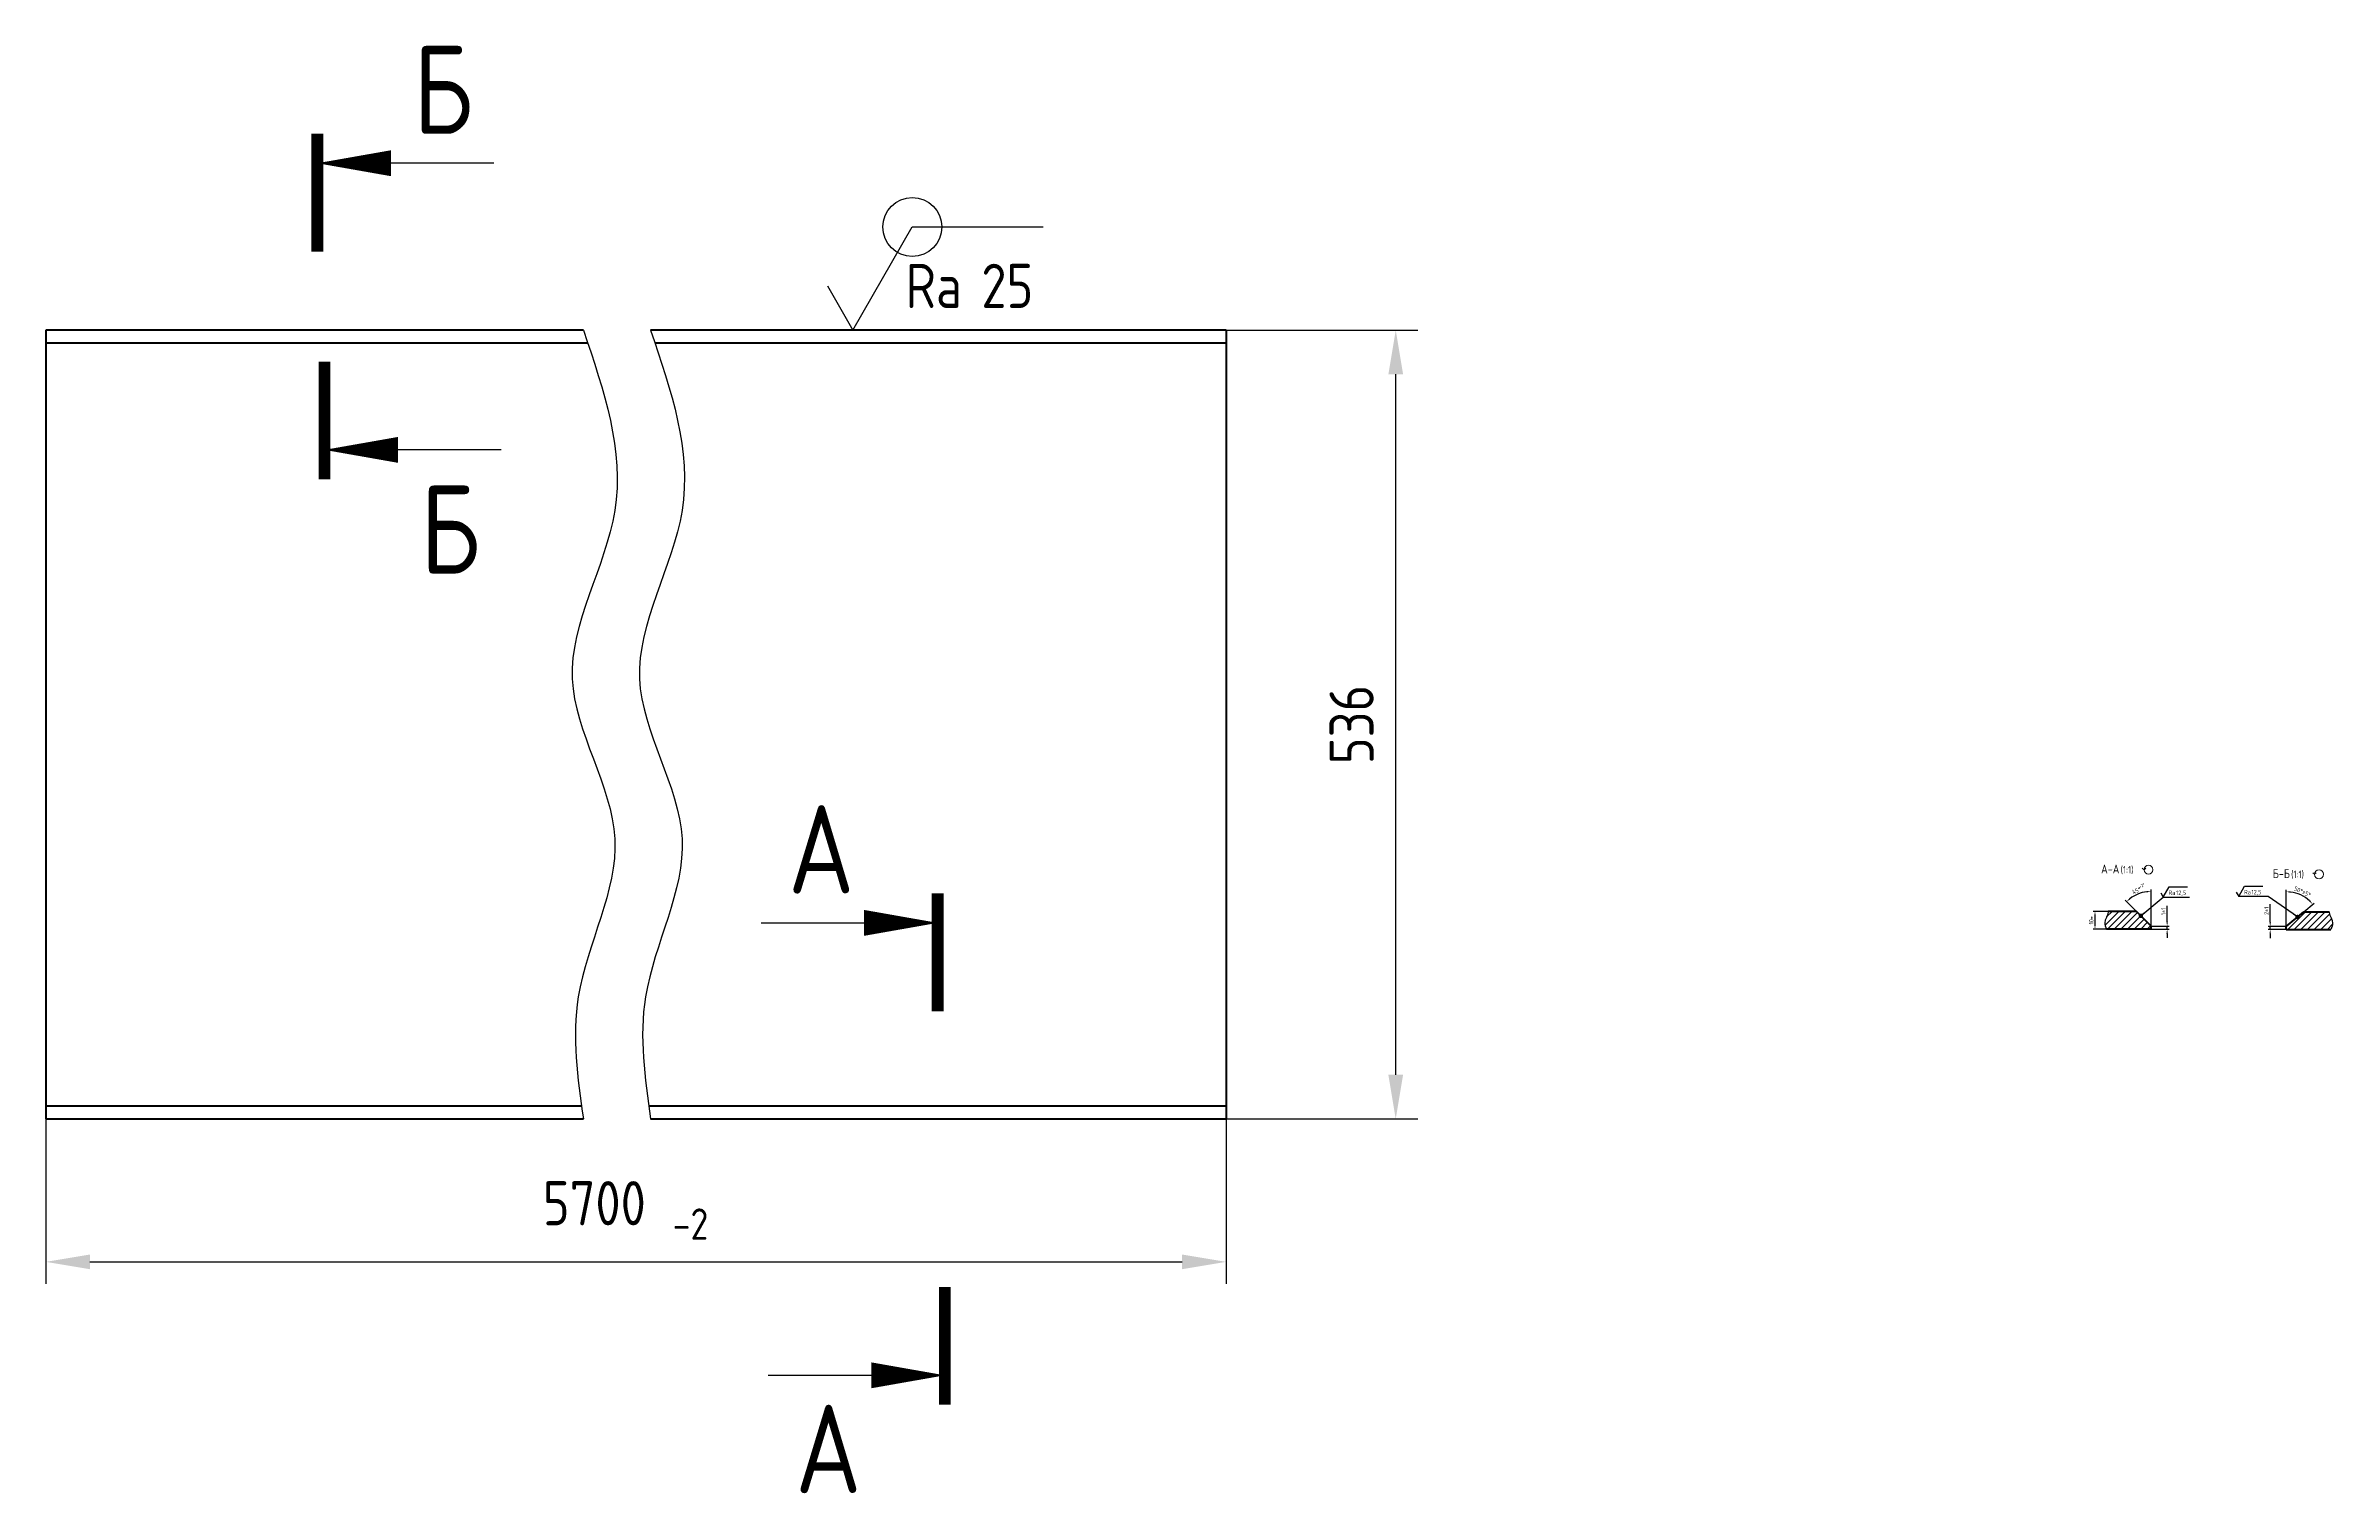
# Model space of a CAD drawing. Header units: millimetres. Extents: x -7297 to -1597, y -5443 to -2492.
# Drawn here: x -6940 to -5386, y -5443 to -4460 of the extents above; entities that cross this region are included whole.
import ezdxf
from ezdxf.enums import TextEntityAlignment as Align

# ---------------------------------------------------------------- set-up
doc = ezdxf.new("R2010")
doc.units = ezdxf.units.MM
for name, color, linetype in [('Bord', 1, 'Continuous'), ('DIM', 7, 'Continuous'), ('HATCH', 2, 'Continuous'), ('Text', 3, 'Continuous'), ('Textb', 6, 'Continuous')]:
    doc.layers.add(name, color=color, linetype=linetype)
doc.layers.add('Cont', color=6, linetype='Continuous', lineweight=40)
doc.styles.add('Style1', font='romans.shx', dxfattribs={"width": 0.8})
doc.dimstyles.new('Lin', dxfattribs={"dimtxt": 3, "dimasz": 3, "dimexe": 1.25, "dimexo": 0, "dimgap": 1, "dimtad": 1, "dimdec": 3, "dimtxsty": 'Style1', "dimcen": 2.5, "dimclrt": 3, "dimadec": 0, "dimazin": 0, "dimtfac": 1, "dimtdec": 3, "dimtmove": 0, "dimatfit": 3, "dimldrblk": 'DOT', "dimfxl": 1, "dimarcsym": 0})
doc.dimstyles.new('Lin_10', dxfattribs={"dimscale": 10, "dimtxt": 3, "dimasz": 3, "dimexe": 1.5, "dimexo": 0, "dimgap": 1.5, "dimtad": 1, "dimdec": 0, "dimzin": 13, "dimtxsty": 'Style1', "dimcen": 0, "dimclrt": 3, "dimadec": 0, "dimazin": 0, "dimtfac": 1, "dimtdec": 0, "dimtmove": 0, "dimatfit": 2, "dimfxl": 1, "dimtolj": 1, "dimtzin": 13, "dimarcsym": 0})

# ---------------------------------------------------------------- blocks, each defined once
blk = doc.blocks.new('*D36')
at = {"layer": 'DIM', "color": 0, "lineweight": -2, "transparency": 16777216}
for p, q in [((-5499.3, -5054.9), (-5499.3, -5044)), ((-5510.1, -5057.9), (-5498, -5057.9)), ((-5510.1, -5059.9), (-5498, -5059.9)), ((-5499.3, -5059.9), (-5499.3, -5057.9)), ((-5499.3, -5062.9), (-5499.3, -5065.9))]:
    blk.add_line(p, q, dxfattribs=at)
at = {"layer": 'DIM', "color": 0, "transparency": 16777216}
for points in [[(-5499.8, -5054.9), (-5498.8, -5054.9), (-5499.3, -5057.9)], [(-5499.8, -5062.9), (-5498.8, -5062.9), (-5499.3, -5059.9)]]:
    blk.add_solid(points, dxfattribs=at)
at = {"layer": 'DIM', "color": 3, "transparency": 16777216, "insert": (-5501.8, -5047.9), "char_height": 3, "attachment_point": 5, "rotation": 90, "style": 'Style1'}
blk.add_mtext('1%%p1', dxfattribs=at)
blk = doc.blocks.new('_Dot')
at = {"color": 0, "linetype": 'ByBlock', "lineweight": -2}
blk.add_line((-0.5, 0), (-1, 0), dxfattribs=at)
at = {"color": 0, "linetype": 'ByBlock', "const_width": 0.5}
blk.add_lwpolyline([(-0.25, 0, 1), (0.25, 0, 1)], format="xyb", close=True, dxfattribs=at)
blk = doc.blocks.new('*D37')
at = {"layer": 'DIM', "color": 0, "lineweight": -2, "transparency": 16777216}
for p, q in [((-5510.1, -5057.9), (-5510.1, -5033)), ((-5520.1, -5047.9), (-5527.7, -5040.3))]:
    blk.add_line(p, q, dxfattribs=at)
blk.add_arc((-5510.1, -5057.9), 23.6, 97.298, 127.702, dxfattribs=at)
at = {"layer": 'DIM', "color": 0, "transparency": 16777216}
for points in [[(-5513.2, -5034), (-5513.1, -5035), (-5510.1, -5034.3)], [(-5524.2, -5039.6), (-5524.9, -5038.8), (-5526.8, -5041.2)]]:
    blk.add_solid(points, dxfattribs=at)
at = {"layer": 'DIM', "color": 3, "transparency": 16777216, "insert": (-5520.1, -5033.8), "char_height": 3, "attachment_point": 5, "rotation": 22.5, "style": 'Style1'}
blk.add_mtext('\\A1;45°', dxfattribs=at)
blk = doc.blocks.new('*D38')
at = {"layer": 'DIM', "color": 0, "lineweight": -2, "transparency": 16777216}
for p, q in [((-5539.4, -5047.9), (-5549.5, -5047.9)), ((-5548.3, -5056.9), (-5548.3, -5050.9)), ((-5540.5, -5059.9), (-5549.5, -5059.9))]:
    blk.add_line(p, q, dxfattribs=at)
at = {"layer": 'DIM', "color": 0, "transparency": 16777216}
for points in [[(-5548.8, -5050.9), (-5547.8, -5050.9), (-5548.3, -5047.9)], [(-5548.8, -5056.9), (-5547.8, -5056.9), (-5548.3, -5059.9)]]:
    blk.add_solid(points, dxfattribs=at)
at = {"layer": 'DIM', "color": 3, "transparency": 16777216, "insert": (-5550.8, -5053.9), "char_height": 3, "attachment_point": 5, "rotation": 90, "style": 'Style1'}
blk.add_mtext('10*', dxfattribs=at)
blk = doc.blocks.new('ZNAK06')
at = {"layer": 'Cont', "lineweight": 18}
for q in [(14.7, 3.7), (17, 3.7)]:
    blk.add_line((15.9, 2.6), q, dxfattribs=at)
blk.add_circle((18.9, 2.6), 3, dxfattribs=at)
at = {"layer": 'Textb', "style": 'Style1', "width": 0.8}
blk.add_attdef('А-А', text='', height=6, dxfattribs=at).set_placement((14.2, 0.1), align=Align.RIGHT)
blk.add_attdef('45%%D(1)', (23.2, 0.1), '', height=5, dxfattribs=at)
blk = doc.blocks.new('razrez01')
at = {"layer": 'Text', "const_width": 0.8}
blk.add_lwpolyline([(0, 2), (0, -6)], dxfattribs=at)
at = {"layer": 'Text'}
blk.add_lwpolyline([(-12, 0), (-5, 0)], dxfattribs=at)
blk.add_lwpolyline([(0, 0, 0, 1.76, 0), (-5, 0, 1.76, 1.76, 0)], format="xyseb", dxfattribs=at)
at = {"layer": 'Textb', "style": 'Style1', "width": 0.8}
blk.add_attdef('A', (-10.16, 2), '', height=6, dxfattribs=at)
blk = doc.blocks.new('razrez02')
at = {"layer": 'Text', "const_width": 0.8}
blk.add_lwpolyline([(0, 6), (0, -2)], dxfattribs=at)
at = {"layer": 'Text'}
blk.add_lwpolyline([(-12, 0), (-5, 0)], dxfattribs=at)
blk.add_lwpolyline([(0, 0, 0, 1.76, 0), (-5, 0, 1.76, 1.76, 0)], format="xyseb", dxfattribs=at)
at = {"layer": 'Textb', "style": 'Style1', "width": 0.8}
blk.add_attdef('А', (-10.16, -8), '', height=6, dxfattribs=at)
blk = doc.blocks.new('razrez03')
at = {"layer": 'Text', "const_width": 0.8}
blk.add_lwpolyline([(0, 2), (0, -6)], dxfattribs=at)
at = {"layer": 'Text'}
blk.add_lwpolyline([(0, 0, 0, 1.76, 0), (5, 0, 1.76, 1.76, 0)], format="xyseb", dxfattribs=at)
blk.add_lwpolyline([(12, 0), (5, 0)], dxfattribs=at)
at = {"layer": 'Textb', "style": 'Style1', "width": 0.8}
blk.add_attdef('A', (6.5, 2), '', height=6, dxfattribs=at)
blk = doc.blocks.new('razrez04')
at = {"layer": 'Text', "const_width": 0.8}
blk.add_lwpolyline([(0, 6), (0, -2)], dxfattribs=at)
at = {"layer": 'Text'}
blk.add_lwpolyline([(0, 0, 0, 1.76, 0), (5, 0, 1.76, 1.76, 0)], format="xyseb", dxfattribs=at)
blk.add_lwpolyline([(12, 0), (5, 0)], dxfattribs=at)
at = {"layer": 'Textb', "style": 'Style1', "width": 0.8}
blk.add_attdef('A', (6.5, -8.4), '', height=6, dxfattribs=at)
blk = doc.blocks.new('*D39')
at = {"layer": 'DIM', "color": 0, "lineweight": -2, "transparency": 16777216}
for p, q in [((-5429.3, -5055.1), (-5429.3, -5042.9)), ((-5418.5, -5058.1), (-5430.6, -5058.1)), ((-5418.5, -5060.1), (-5430.6, -5060.1)), ((-5429.3, -5060.1), (-5429.3, -5058.1)), ((-5429.3, -5063.1), (-5429.3, -5066.1))]:
    blk.add_line(p, q, dxfattribs=at)
at = {"layer": 'DIM', "color": 0, "transparency": 16777216}
for points in [[(-5429.8, -5055.1), (-5428.8, -5055.1), (-5429.3, -5058.1)], [(-5429.8, -5063.1), (-5428.8, -5063.1), (-5429.3, -5060.1)]]:
    blk.add_solid(points, dxfattribs=at)
at = {"layer": 'DIM', "color": 3, "transparency": 16777216, "insert": (-5431.8, -5047.5), "char_height": 3, "attachment_point": 5, "rotation": 90, "style": 'Style1'}
blk.add_mtext('\\A1;2%%p1{\\H0.7x;\\S^;}', dxfattribs=at)
blk = doc.blocks.new('*D40')
at = {"layer": 'DIM', "color": 0, "lineweight": -2, "transparency": 16777216}
for p, q in [((-5418.5, -5058.1), (-5418.5, -5033.3)), ((-5406.5, -5048.1), (-5399.4, -5042.2))]:
    blk.add_line(p, q, dxfattribs=at)
blk.add_arc((-5418.5, -5058.1), 23.6, 47.298, 82.702, dxfattribs=at)
at = {"layer": 'DIM', "color": 0, "transparency": 16777216}
for points in [[(-5415.5, -5035.2), (-5415.4, -5034.2), (-5418.5, -5034.5)], [(-5402.1, -5040.4), (-5402.8, -5041.1), (-5400.4, -5043)]]:
    blk.add_solid(points, dxfattribs=at)
at = {"layer": 'DIM', "color": 3, "transparency": 16777216, "insert": (-5407.4, -5034.5), "char_height": 3, "attachment_point": 5, "rotation": 335, "style": 'Style1'}
blk.add_mtext('50%%d%%P5%%d', dxfattribs=at)
blk = doc.blocks.new('*D41')
at = {"layer": 'DIM', "color": 0, "lineweight": -2, "transparency": 16777216}
for p, q in [((-6138.5, -4652.9), (-6008.3, -4652.9)), ((-6023.3, -5158.9), (-6023.3, -4682.9)), ((-6138.5, -5188.9), (-6008.3, -5188.9))]:
    blk.add_line(p, q, dxfattribs=at)
at = {"layer": 'DIM', "color": 0, "transparency": 16777216}
for points in [[(-6028.3, -4682.9), (-6018.3, -4682.9), (-6023.3, -4652.9)], [(-6028.3, -5158.9), (-6018.3, -5158.9), (-6023.3, -5188.9)]]:
    blk.add_solid(points, dxfattribs=at)
at = {"layer": 'DIM', "color": 3, "transparency": 16777216, "insert": (-6053.3, -4920.9), "char_height": 30, "attachment_point": 5, "rotation": 90, "style": 'Style1'}
blk.add_mtext('\\A1;536', dxfattribs=at)
blk = doc.blocks.new('A$C6CF913E7')
at = {"layer": 'Text'}
blk.add_circle((0, 0), 2, dxfattribs=at)
blk = doc.blocks.new('sherISO_07')
at = {"layer": 'Text'}
blk.add_line((4.04, 7), (12.93, 7), dxfattribs=at)
blk.add_lwpolyline([(-1.73, 3), (0, 0), (4.04, 7)], dxfattribs=at)
blk.add_blockref('A$C6CF913E7', (4.04, 7))
at = {"layer": 'Text', "style": 'Style1', "width": 0.8}
blk.add_text('Ra', height=3, dxfattribs=at).set_placement((3.58, 1.5))
blk.add_attdef('25', (8.73, 1.5), '', height=3, dxfattribs=at)
blk = doc.blocks.new('sherISO_01')
at = {"layer": 'Text'}
blk.add_line((4, 7), (16.4, 7), dxfattribs=at)
blk.add_lwpolyline([(-1.7, 3), (0, 0), (4, 7)], dxfattribs=at)
at = {"layer": 'Text', "style": 'Style1', "width": 0.8}
blk.add_text('Ra', height=3, dxfattribs=at).set_placement((3.6, 1.5))
blk.add_attdef('12,5', (8.7, 1.5), '', height=3, dxfattribs=at)

msp = doc.modelspace()

# ---------------------------------------------------------------- hatches: boundary and pattern name
at = {"layer": 'HATCH'}
h = msp.add_hatch(dxfattribs=at)
h.set_pattern_fill('ANSI31', color=256)
h.set_pattern_definition([(45, (-3564.9638, -2658.534), (-2.245064, 2.245064), [])])
edge = h.paths.add_edge_path()
edge.add_spline(control_points=[(-5539.4448, -5047.8503), (-5539.4358, -5048.0461), (-5539.4546, -5050.6592), (-5542.7902, -5054.6089), (-5541.0869, -5058.4362), (-5540.4575, -5059.8503)], knot_values=[4.117338014, 4.117338014, 4.117338014, 4.117338014, 4.725550251, 12.244118878, 16.649885269, 16.649885269, 16.649885269, 16.649885269], degree=3, periodic=0)
edge.add_line((-5540.4575, -5059.8503), (-5510.132, -5059.8503))
edge.add_line((-5510.132, -5059.8503), (-5510.132, -5057.8503))
edge.add_line((-5510.132, -5057.8503), (-5520.132, -5047.8503))
edge.add_line((-5520.132, -5047.8503), (-5539.4448, -5047.8503))
h = msp.add_hatch(dxfattribs=at)
h.set_pattern_fill('ANSI31', color=256)
h.set_pattern_definition([(45, (-3545.668, -2658.534), (-2.245064, 2.245064), [])])
edge = h.paths.add_edge_path()
edge.add_line((-5406.5378, -5048.1079), (-5418.4553, -5058.1079))
edge.add_line((-5418.4553, -5058.1079), (-5418.4553, -5060.1079))
edge.add_line((-5418.4553, -5060.1079), (-5388.1298, -5060.1079))
edge.add_spline(control_points=[(-5388.1298, -5060.1079), (-5387.5004, -5058.6938), (-5385.7971, -5054.8665), (-5389.1327, -5050.9168), (-5389.1515, -5048.3037), (-5389.1424, -5048.1079)], knot_values=[4.117338014, 4.117338014, 4.117338014, 4.117338014, 8.523104406, 16.041673033, 16.649885269, 16.649885269, 16.649885269, 16.649885269], degree=3, periodic=0)
edge.add_line((-5389.1424, -5048.1079), (-5406.5378, -5048.1079))

# ---------------------------------------------------------------- linework, layer by layer
at = {"layer": 'Bord'}
for points, knots in [([(-6575.1069, -4652.878), (-6561.1919, -4693.9435), (-6534.1074, -4773.8743), (-6607.736, -4888.0763), (-6530.7668, -4997.7799), (-6588.2865, -5096.388), (-6579.0682, -5161.0791), (-6575.1069, -5188.878)], [0, 0, 0, 0, 124.524255295, 242.377227383, 354.900773285, 465.092017054, 548.122895801, 548.122895801, 548.122895801, 548.122895801]), ([(-6529.4385, -4652.878), (-6515.5235, -4693.9435), (-6488.439, -4773.8743), (-6562.0676, -4888.0763), (-6485.0984, -4997.7799), (-6542.6181, -5096.388), (-6533.3998, -5161.0791), (-6529.4385, -5188.878)], [0, 0, 0, 0, 124.524255295, 242.377227383, 354.900773285, 465.092017054, 548.122895801, 548.122895801, 548.122895801, 548.122895801]), ([(-5539.4448, -5047.8503), (-5539.4358, -5048.0461), (-5539.4546, -5050.6592), (-5542.7902, -5054.6089), (-5541.0869, -5058.4362), (-5540.4575, -5059.8503)], [4.117338014, 4.117338014, 4.117338014, 4.117338014, 4.725550251, 12.244118878, 16.649885269, 16.649885269, 16.649885269, 16.649885269]), ([(-5389.1424, -5048.1079), (-5389.1515, -5048.3037), (-5389.1327, -5050.9168), (-5385.7971, -5054.8665), (-5387.5004, -5058.6938), (-5388.1298, -5060.1079)], [4.117338014, 4.117338014, 4.117338014, 4.117338014, 4.725550251, 12.244118878, 16.649885269, 16.649885269, 16.649885269, 16.649885269])]:
    msp.add_open_spline(points, degree=3, knots=knots, dxfattribs=at)
at = {"layer": 'Cont'}
for p, q in [((-6940.3267, -4652.878), (-6940.3267, -5188.878)), ((-6575.1069, -4652.878), (-6940.3267, -4652.878)), ((-6572.0651, -4661.878), (-6940.3267, -4661.878)), ((-6138.4877, -4652.878), (-6529.4385, -4652.878)), ((-6138.4877, -4661.878), (-6526.3968, -4661.878)), ((-6138.4877, -4652.878), (-6138.4877, -5188.878)), ((-5520.132, -5047.8503), (-5539.4448, -5047.8503)), ((-5510.132, -5057.8503), (-5520.132, -5047.8503)), ((-5418.4553, -5058.1079), (-5406.5378, -5048.1079)), ((-5406.5378, -5048.1079), (-5389.1424, -5048.1079)), ((-5510.132, -5059.8503), (-5540.4575, -5059.8503)), ((-5510.132, -5059.8503), (-5510.132, -5057.8503)), ((-5418.4553, -5060.1079), (-5418.4553, -5058.1079)), ((-5418.4553, -5060.1079), (-5388.1298, -5060.1079)), ((-6940.3267, -5179.878), (-6576.3789, -5179.878)), ((-6940.3267, -5188.878), (-6575.1069, -5188.878)), ((-6530.7105, -5179.878), (-6138.4877, -5179.878)), ((-6529.4385, -5188.878), (-6138.4877, -5188.878))]:
    msp.add_line(p, q, dxfattribs=at)
at = {"layer": 'DIM'}
for p, q in [((-5501.9446, -5038.2201), (-5484.0112, -5038.2201)), ((-5430.5984, -5037.7508), (-5450.6668, -5037.7508)), ((-5418.4553, -5058.1079), (-5406.5378, -5048.1079)), ((-6940.3267, -5188.878), (-6940.3267, -5300.9658)), ((-6138.4877, -5188.878), (-6138.4877, -5300.9658)), ((-6910.3267, -5285.9658), (-6168.4877, -5285.9658))]:
    msp.add_line(p, q, dxfattribs=at)
for points in [[(-6910.3267, -5280.9658), (-6910.3267, -5290.9658), (-6940.3267, -5285.9658)], [(-6168.4877, -5280.9658), (-6168.4877, -5290.9658), (-6138.4877, -5285.9658)]]:
    msp.add_solid(points, dxfattribs=at)

# ---------------------------------------------------------------- block references
at = {"layer": 'Bord', "xscale": 10, "yscale": 10, "zscale": 10}
for name, p, values in [('razrez03', (-6755.889, -4539.5471), {'A': 'Б'}), ('razrez04', (-6751.0168, -4734.3079), {'A': 'Б'}), ('razrez01', (-6334.4494, -5055.6633), {'A': 'А'}), ('razrez02', (-6329.5772, -5363.0522), {'А': 'А'})]:
    msp.add_blockref(name, p, dxfattribs=at).add_auto_attribs(values)
at = {"layer": 'DIM', "xscale": 10, "yscale": 10, "zscale": 10}
msp.add_blockref('sherISO_07', (-6392.0789, -4652.878), dxfattribs=at).add_auto_attribs({'25': '25'})
at = {"layer": 'DIM', "lineweight": 18}
ref = msp.add_blockref('ZNAK06', (-5530.866, -5022.1308), dxfattribs=at)
ref.add_attrib('А-А', 'А-А', dxfattribs={"layer": 'Textb', "height": 6, "style": 'Style1', "width": 0.8}).set_placement((-5531.749, -5022.0798), align=Align.RIGHT)
ref.add_attrib('45%%D(1)', '(1:1)', (-5530.866, -5022.0798), dxfattribs={"layer": 'Textb', "height": 5, "style": 'Style1', "width": 0.8})
ref = msp.add_blockref('ZNAK06', (-5415.0371, -5025.275), dxfattribs=at)
ref.add_attrib('А-А', 'Б-Б', dxfattribs={"layer": 'Textb', "height": 6, "style": 'Style1', "width": 0.8}).set_placement((-5415.9201, -5025.2241), align=Align.RIGHT)
ref.add_attrib('45%%D(1)', '(1:1)', (-5415.0371, -5025.2241), dxfattribs={"layer": 'Textb', "height": 5, "style": 'Style1', "width": 0.8})
at = {"layer": 'DIM'}
for p in [(-5501.9446, -5038.2201), (-5450.6668, -5037.7508)]:
    msp.add_blockref('sherISO_01', p, dxfattribs=at).add_auto_attribs({'12,5': '12,5'})

# ---------------------------------------------------------------- texts
at = {"layer": 'DIM', "color": 3, "style": 'Style1', "width": 0.8}
for s, height, p in [('5700', 30, (-6602.6586, -5261.1158)), ('-2', 21.3, (-6514.4758, -5270.9658))]:
    msp.add_text(s, height=height, dxfattribs=at).set_placement(p)
at = {"layer": 'Text', "style": 'Style1', "width": 0.8}
msp.add_text('+2%%D', height=2.2, rotation=26.6402721, dxfattribs=at).set_placement((-5517.8617, -5032.3166))

# ---------------------------------------------------------------- dimensions: what is measured, and where the dimension line sits
at = {"layer": 'DIM'}
dim = msp.add_linear_dim(base=(-6023.2825, -4652.878), p1=(-6138.4877, -5188.878), p2=(-6138.4877, -4652.878), angle=90, dimstyle='Lin_10', dxfattribs=at)
dim.commit()
dim.dimension.update_dxf_attribs({"geometry": '*D41', "text_midpoint": (-6053.2825, -4920.878)})
for base, line1, line2, text, picture, middle in [((-5516.232, -5035.0847), ((-5510.132, -5059.8503), (-5510.132, -5057.8503)), ((-5510.132, -5057.8503), (-5520.132, -5047.8503)), '\\A1;<>', '*D37', (-5520.108, -5033.7659)), ((-5405.5041, -5038.4166), ((-5418.4553, -5060.1079), (-5418.4553, -5058.1079)), ((-5418.4553, -5058.1079), (-5406.5378, -5048.1079)), '50%%d%%P5%%d', '*D40', (-5407.4382, -5034.4817))]:
    dim = msp.add_angular_dim_2l(base=base, line1=line1, line2=line2, text=text, dimstyle='Lin', dxfattribs=at)
    dim.commit()
    dim.dimension.update_dxf_attribs({"geometry": picture, "text_midpoint": middle})
for base, p1, p2, text, picture, middle in [((-5548.2981, -5047.8503), (-5540.4575, -5059.8503), (-5539.4448, -5047.8503), '10*', '*D38', (-5550.7981, -5053.8503)), ((-5499.2768, -5057.8503), (-5510.132, -5059.8503), (-5510.132, -5057.8503), '1%%p1', '*D36', (-5501.7768, -5047.936)), ((-5429.3105, -5058.1079), (-5418.4553, -5060.1079), (-5418.4553, -5058.1079), '\\A1;<>%%p1{\\H0.7x;\\S^;}', '*D39', (-5431.8105, -5047.5079))]:
    dim = msp.add_linear_dim(base=base, p1=p1, p2=p2, angle=90, text=text, dimstyle='Lin', dxfattribs=at)
    dim.commit()
    dim.dimension.update_dxf_attribs({"geometry": picture, "text_midpoint": middle})

# ---------------------------------------------------------------- leaders
for points in [[(-5517.1693, -5050.8129), (-5501.9446, -5038.2201)], [(-5410.7373, -5051.6318), (-5430.5984, -5037.7508)]]:
    msp.add_leader(points, dimstyle='Lin', dxfattribs=at)

doc.saveas('drawing.dxf')
